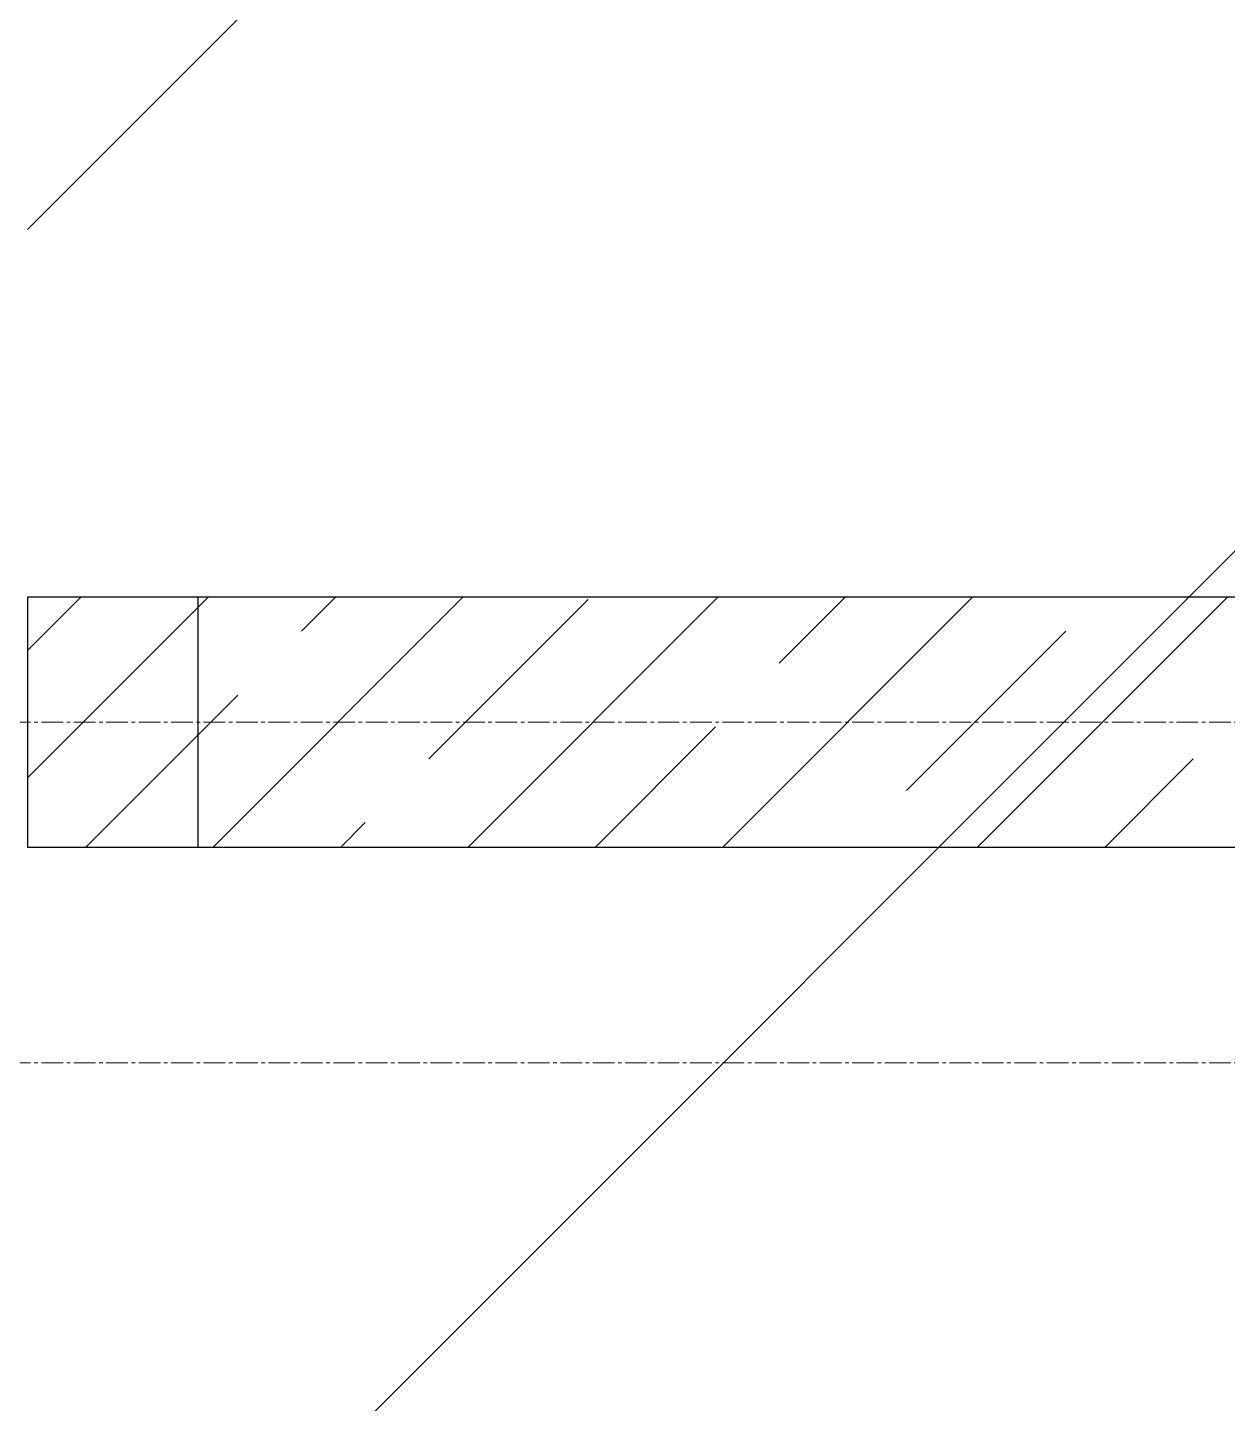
# Model space of a CAD drawing. Header units: millimetres. Extents: x 538266 to 1167394, y 114608 to 637157.
# Drawn here: x 1046554 to 1047611, y 522869 to 524080 of the extents above; entities that cross this region are included whole.
import ezdxf

# ---------------------------------------------------------------- set-up
doc = ezdxf.new("R2010")
doc.units = ezdxf.units.MM
doc.linetypes.add('CENTER2', pattern=[28.575, 19.05, -3.175, 3.175, -3.175])
for name, color, linetype, lineweight in [('0) шт стен 3 эт', 150, 'Continuous', 60), ('АР_Стены ЖБ', 7, 'Continuous', 35), ('АР_Штриховка', 8, 'Continuous', 0)]:
    doc.layers.add(name, color=color, linetype=linetype, lineweight=lineweight)
doc.layers.add('РД_Оси_100', color=7, linetype='Continuous', lineweight=0, true_color=0x525252)
doc.layers.add('ФВ-5', color=7, linetype='Continuous')

# ---------------------------------------------------------------- blocks, each defined once
blk = doc.blocks.new('СОШ_2200_АР_ОСИ_М100_28.05.24')
at = {"layer": 'РД_Оси_100', "color": 251, "linetype": 'CENTER2', "true_color": 0x636466}
for points in [[(29555, 26700), (-5454.958, 26700), (-5954.958, 26850)], [(29555, 26400), (-5454.958, 26400), (-5954.958, 26250)]]:
    blk.add_lwpolyline(points, dxfattribs=at)
blk = doc.blocks.new('3_этаж1')
at = {"layer": 'АР_Стены ЖБ', "color": 18, "linetype": 'Continuous', "lineweight": 25, "true_color": 0x000000}
for p, q in [((684503.6, 523578.7), (684503.6, 523358.7)), ((691083.6, 523578.7), (684503.6, 523578.7)), ((684653.6, 523578.7), (684653.6, 523358.7)), ((684503.6, 523358.7), (691083.6, 523358.7))]:
    blk.add_line(p, q, dxfattribs=at)
at = {"layer": 'АР_Штриховка', "color": 18, "linetype": 'Continuous', "lineweight": 25, "true_color": 0x000000}
for p, q in [((684503.6, 523419.6), (684662.7, 523578.7)), ((684503.6, 523531.9), (684550.5, 523578.7)), ((684667.2, 523358.7), (684887.2, 523578.7)), ((684744.9, 523548.7), (684775, 523578.7)), ((684891.7, 523358.7), (685111.7, 523578.7)), ((685116.2, 523358.7), (685336.2, 523578.7)), ((685165.9, 523520.6), (685224, 523578.7)), ((685340.7, 523358.7), (685560.7, 523578.7)), ((684857.2, 523436.4), (684997.5, 523576.8)), ((685278.1, 523408.4), (685418.4, 523548.7)), ((684555, 523358.7), (684688.8, 523492.6)), ((685004, 523358.7), (685109.7, 523464.5)), ((685453, 523358.7), (685530.7, 523436.4)), ((684779.5, 523358.7), (684801, 523380.3))]:
    blk.add_line(p, q, dxfattribs=at)

msp = doc.modelspace()

# ---------------------------------------------------------------- hatches: boundary and pattern name
at = {"layer": 'ФВ-5'}
h = msp.add_hatch(dxfattribs=at)
h.set_pattern_fill('ANSI31', color=3, scale=300, style=0)
h.paths.add_polyline_path([(1054123.6, 541968.7), (1046553.6, 541968.7), (1046553.6, 510388.7), (1054123.6, 510388.7)])

# ---------------------------------------------------------------- block references
at = {"layer": '0) шт стен 3 эт', "color": 5, "lineweight": 25}
msp.add_blockref('3_этаж1', (362050, 0), dxfattribs=at)
at = {"layer": 'РД_Оси_100', "lineweight": 25}
msp.add_blockref('СОШ_2200_АР_ОСИ_М100_28.05.24', (1046433.6, 496768.7), dxfattribs=at)

doc.saveas('drawing.dxf')
